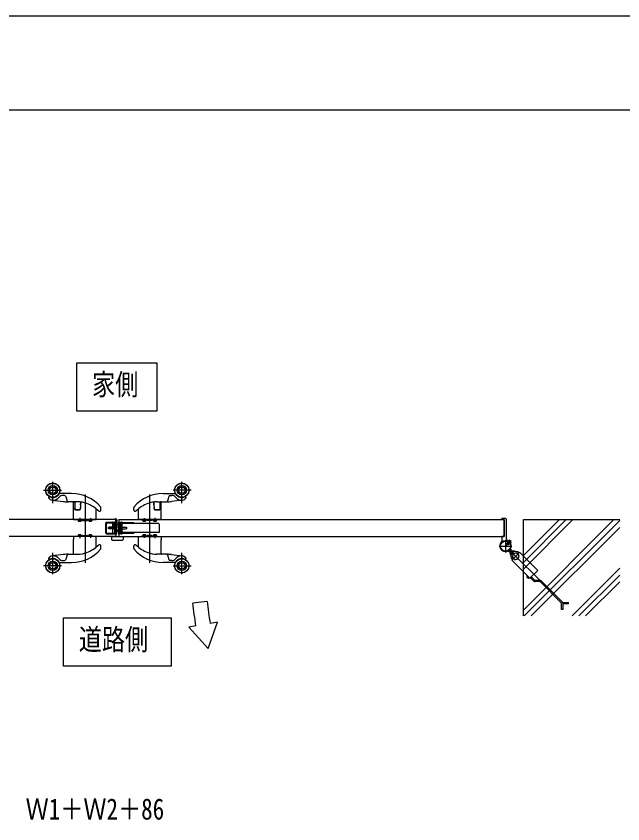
# Model space of a CAD drawing. Units: millimetres, scale not verified. Extents: x -4205 to 4205, y -2970 to 2970.
# Drawn here: x 128 to 1388, y 1293 to 2970 of the extents above; entities that cross this region are included whole.
import ezdxf
from ezdxf.enums import TextEntityAlignment as Align

# ---------------------------------------------------------------- set-up
doc = ezdxf.new("R2010")
doc.units = ezdxf.units.MM
doc.header["$LTSCALE"] = 12
for name, color, linetype in [('0-2_USER1', 3, 'Continuous'), ('0-3_YKK_12', 2, 'Continuous'), ('0-4_YKK_A1', 4, 'Continuous'), ('0-5_YKK_D', 6, 'Continuous'), ('0-6_YKK_ZWAK', 7, 'Continuous')]:
    doc.layers.add(name, color=color, linetype=linetype)
doc.styles.add('ＭＳ ゴシック', font='')
doc.styles.get('ＭＳ ゴシック').set_extended_font_data('MS Gothic')

msp = doc.modelspace()

# ---------------------------------------------------------------- linework, layer by layer
at = {"layer": '0-2_USER1'}
for points in [[(253.7, 2150.26), (253.7, 2250.26), (420.1, 2250.26), (420.1, 2150.26)], [(226.02, 1621.04), (226.02, 1721.04), (450.02, 1721.04), (450.02, 1621.04)]]:
    msp.add_lwpolyline(points, close=True, dxfattribs=at)
at = {"layer": '0-3_YKK_12'}
for p, q in [((338.02, 1908), (338.02, 1925)), ((337.82, 1907.5), (318.3, 1907.5))]:
    msp.add_line(p, q, dxfattribs=at)
at = {"layer": '0-4_YKK_A1'}
for p, q in [((204.02, 1959.12), (204.02, 2003.6)), ((472.02, 1959.12), (472.02, 2003.6)), ((184.72, 1986), (222.32, 1986)), ((243.02, 1979), (218.16, 1979)), ((433.02, 1979), (457.88, 1979)), ((491.32, 1986), (453.72, 1986)), ((202.83, 1965.27), (225.56, 1962.54)), ((228.3, 1975), (224.93, 1975)), ((231.17, 1972.88), (234.09, 1963.41)), ((234.51, 1962), (235.98, 1962)), ((256.02, 1962), (235.98, 1962)), ((271.02, 1977.4), (271.02, 1835.54)), ((405.02, 1977.4), (405.02, 1835.54)), ((420.02, 1962), (440.06, 1962)), ((441.52, 1962), (440.06, 1962)), ((444.87, 1972.88), (441.95, 1963.41)), ((447.74, 1975), (451.11, 1975)), ((473.21, 1965.27), (450.48, 1962.54)), ((247.02, 1948), (247.02, 1961)), ((247.02, 1925), (247.02, 1948)), ((247.02, 1948), (249.52, 1948)), ((249.52, 1960.5), (249.52, 1948)), ((249.52, 1948), (249.52, 1945.3)), ((261.02, 1945.3), (249.52, 1945.3)), ((250.02, 1960), (250.02, 1958.23)), ((250.52, 1945.5), (260.56, 1945.5)), ((261.02, 1945.3), (261.43, 1950.01)), ((261.4, 1949.86), (261.06, 1945.96)), ((261.86, 1955.14), (261.4, 1949.86)), ((262.39, 1961.17), (261.86, 1955.14)), ((261.87, 1954.99), (262.4, 1961.06)), ((262.41, 1961.31), (262.42, 1961.31)), ((294.02, 1925), (294.02, 1946.81)), ((304.02, 1945.26), (304.02, 1949.65)), ((372.02, 1945.26), (372.02, 1949.65)), ((382.02, 1925), (382.02, 1946.81)), ((413.63, 1961.31), (413.62, 1961.31)), ((414.17, 1954.99), (413.64, 1961.06)), ((413.65, 1961.17), (414.18, 1955.14)), ((414.18, 1955.14), (414.64, 1949.86)), ((415.02, 1945.3), (414.61, 1950.01)), ((414.64, 1949.86), (414.98, 1945.96)), ((415.02, 1945.3), (426.52, 1945.3)), ((425.52, 1945.5), (415.48, 1945.5)), ((426.02, 1960), (426.02, 1958.23)), ((426.52, 1960.5), (426.52, 1948)), ((426.52, 1948), (426.52, 1945.3)), ((429.02, 1948), (426.52, 1948)), ((429.02, 1948), (429.02, 1961)), ((429.02, 1925), (429.02, 1948)), ((260.02, 1928.47), (260.02, 1920.43)), ((282.02, 1928.03), (282.02, 1920.43)), ((394.02, 1928.03), (394.02, 1920.43)), ((416.02, 1928.47), (416.02, 1920.43)), ((247.02, 1925), (294.02, 1925)), ((256.52, 1924), (256.62, 1922.88)), ((263.42, 1922.88), (263.52, 1924)), ((266.02, 1925), (266.02, 1923.3)), ((266.32, 1923), (275.72, 1923)), ((276.02, 1923.3), (276.02, 1925)), ((278.22, 1924), (278.22, 1925)), ((285.82, 1924), (278.22, 1924)), ((278.52, 1924), (278.62, 1922.88)), ((285.42, 1922.88), (285.52, 1924)), ((285.82, 1925), (285.82, 1924)), ((314.52, 1896.5), (314.52, 1918.5)), ((314.52, 1918.5), (335.02, 1918.5)), ((315.52, 1919.5), (334.02, 1919.5)), ((315.52, 1896.5), (315.52, 1918.5)), ((328.02, 1919), (328.02, 1896)), ((328.52, 1919.5), (332.52, 1919.5)), ((328.52, 1916.5), (335.02, 1916.5)), ((341.02, 1915), (329.52, 1915)), ((334.02, 1919.5), (332.52, 1919.5)), ((332.52, 1919.5), (334.02, 1919.5)), ((332.52, 1919.5), (332.52, 1895.5)), ((334.02, 1926), (334.02, 1927.5)), ((334.02, 1895.5), (334.02, 1919.5)), ((334.02, 1917.9), (334.02, 1919.5)), ((334.02, 1916.92), (334.02, 1917.9)), ((334.02, 1917.08), (334.02, 1895.5)), ((335.02, 1925), (335.02, 1890)), ((335.02, 1918), (335.02, 1925)), ((335.02, 1896.5), (335.02, 1918.5)), ((335.02, 1895), (335.02, 1916.5)), ((336.22, 1911.5), (336.22, 1903.5)), ((336.52, 1911.5), (336.52, 1903.5)), ((336.52, 1903.5), (336.52, 1911.5)), ((341.02, 1925), (341.02, 1890)), ((341.02, 1920), (342.52, 1920)), ((341.02, 1895), (341.02, 1920)), ((341.32, 1911.5), (341.02, 1911.5)), ((341.32, 1911.5), (341.32, 1903.5)), ((343.32, 1909.5), (341.32, 1911.5)), ((342.52, 1895), (342.52, 1920)), ((345.02, 1918), (342.52, 1918)), ((345.02, 1917), (342.52, 1917)), ((345.02, 1912.5), (344.12, 1912.5)), ((344.12, 1902.5), (344.12, 1912.5)), ((345.02, 1919.9), (345.02, 1895.1)), ((346.02, 1919.9), (345.02, 1919.9)), ((345.02, 1912.5), (345.02, 1917)), ((346.02, 1895.1), (346.02, 1919.9)), ((372.52, 1918), (348.02, 1918)), ((423.42, 1917), (348.02, 1917)), ((372.52, 1917), (372.52, 1918)), ((429.02, 1925), (382.02, 1925)), ((390.22, 1925), (390.22, 1924)), ((390.22, 1924), (397.82, 1924)), ((390.62, 1922.88), (390.52, 1924)), ((397.52, 1924), (397.42, 1922.88)), ((397.82, 1924), (397.82, 1925)), ((400.02, 1923.3), (400.02, 1925)), ((409.72, 1923), (400.32, 1923)), ((410.02, 1925), (410.02, 1923.3)), ((412.62, 1922.88), (412.52, 1924)), ((419.52, 1924), (419.42, 1922.88)), ((1136.02, 1925.8), (1136.02, 1926.5)), ((1140.72, 1925.3), (1136.52, 1925.3)), ((1144.02, 1927.5), (1137.02, 1927.5)), ((1141.02, 1890), (1141.02, 1925)), ((1146.02, 1884.94), (1146.02, 1925.5)), ((1255.76, 1925), (1181.02, 1850.25)), ((1269.91, 1925), (1181.02, 1836.11)), ((1284.05, 1925), (1181.02, 1821.97)), ((1368.9, 1925), (1181.02, 1737.12)), ((1381.02, 1922.98), (1183.04, 1725)), ((260.02, 1894.57), (260.02, 1886.53)), ((282.02, 1894.57), (282.02, 1886.97)), ((314.52, 1896.5), (335.02, 1896.5)), ((315.52, 1895.5), (334.02, 1895.5)), ((320.52, 1905.5), (320.52, 1909.5)), ((335.02, 1909.5), (320.52, 1909.5)), ((335.02, 1909.12), (320.52, 1909.12)), ((335.02, 1905.88), (320.52, 1905.88)), ((335.02, 1905.5), (320.52, 1905.5)), ((332.52, 1895.5), (328.52, 1895.5)), ((331.52, 1910.38), (336.02, 1905.13)), ((332.52, 1895.5), (334.02, 1895.5)), ((332.52, 1895.5), (334.02, 1895.5)), ((334.02, 1911), (335.02, 1911)), ((335.02, 1904), (334.02, 1904)), ((335.02, 1904.7), (335.02, 1910.3)), ((336.22, 1903.5), (335.02, 1904.7)), ((336.02, 1905.13), (339.36, 1901.22)), ((336.52, 1903.5), (336.22, 1903.5)), ((341.32, 1903.5), (341.02, 1903.5)), ((342.52, 1895), (341.02, 1895)), ((343.32, 1905.5), (341.32, 1903.5)), ((348.02, 1909.5), (343.32, 1909.5)), ((343.32, 1909.5), (343.32, 1905.5)), ((343.32, 1909.1), (348.02, 1909.1)), ((343.32, 1905.9), (348.02, 1905.9)), ((348.02, 1905.5), (343.32, 1905.5)), ((344.12, 1902.5), (345.02, 1902.5)), ((345.02, 1895.3), (345.02, 1902.5)), ((345.02, 1895.1), (346.02, 1895.1)), ((348.02, 1909.5), (357.02, 1909.5)), ((348.02, 1909.1), (357.02, 1909.1)), ((348.02, 1905.9), (357.02, 1905.9)), ((348.02, 1905.5), (357.02, 1905.5)), ((425.02, 1898), (348.02, 1898)), ((348.02, 1897), (372.52, 1897)), ((357.02, 1909.5), (357.02, 1905.5)), ((372.52, 1898), (372.52, 1897)), ((394.02, 1894.57), (394.02, 1886.97)), ((416.02, 1894.57), (416.02, 1886.53)), ((1381.02, 1908.83), (1197.19, 1725)), ((335.02, 1890), (-464.98, 1890)), ((247.02, 1890), (247.02, 1887)), ((294.02, 1890), (247.02, 1890)), ((247.02, 1887), (247.02, 1883.5)), ((247.02, 1853.5), (247.02, 1883.5)), ((256.22, 1890), (256.22, 1891)), ((256.22, 1891), (263.82, 1891)), ((256.62, 1892.12), (256.52, 1891)), ((263.52, 1891), (263.42, 1892.12)), ((263.82, 1891), (263.82, 1890)), ((266.02, 1890), (266.02, 1891.7)), ((266.32, 1892), (275.72, 1892)), ((276.02, 1890), (276.02, 1891.7)), ((278.62, 1892.12), (278.52, 1891)), ((285.52, 1891), (285.42, 1892.12)), ((294.02, 1868.19), (294.02, 1890)), ((326.02, 1890), (326.02, 1883.5)), ((326.02, 1890), (350.02, 1890)), ((327.02, 1882.5), (349.02, 1882.5)), ((341.02, 1890), (1141.02, 1890)), ((350.02, 1890), (350.02, 1883.5)), ((382.02, 1890), (429.02, 1890)), ((382.02, 1868.19), (382.02, 1890)), ((390.52, 1891), (390.62, 1892.12)), ((397.42, 1892.12), (397.52, 1891)), ((400.02, 1890), (400.02, 1891.7)), ((409.72, 1892), (400.32, 1892)), ((410.02, 1890), (410.02, 1891.7)), ((412.22, 1891), (412.22, 1890)), ((419.82, 1891), (412.22, 1891)), ((412.52, 1891), (412.62, 1892.12)), ((419.42, 1892.12), (419.52, 1891)), ((419.82, 1890), (419.82, 1891)), ((429.02, 1890), (429.02, 1887)), ((429.02, 1887), (429.02, 1883.5)), ((429.02, 1853.5), (429.02, 1883.5)), ((1136.02, 1889.2), (1136.02, 1880.16)), ((1140.72, 1889.7), (1136.52, 1889.7)), ((1144.02, 1883), (1144.02, 1857)), ((1155.57, 1881.55), (1145.51, 1871.49)), ((1146.49, 1875.3), (1149.91, 1878.71)), ((1146.96, 1874.84), (1150.44, 1878.32)), ((1150.44, 1878.32), (1151.2, 1879.08)), ((304.02, 1865.35), (304.02, 1869.74)), ((372.02, 1865.35), (372.02, 1869.74)), ((1131.02, 1870), (1157.02, 1870)), ((1149.32, 1872.47), (1146.49, 1875.3)), ((1148.86, 1872.94), (1152.34, 1876.42)), ((1152.73, 1875.89), (1149.32, 1872.47)), ((1155.43, 1858.59), (1150.77, 1863.25)), ((1152.34, 1876.42), (1153.1, 1877.18)), ((1156.67, 1860.18), (1153.44, 1863.41)), ((1156.39, 1861.87), (1153.99, 1864.27)), ((1155.69, 1861.16), (1156.39, 1861.87)), ((225.56, 1852.46), (202.83, 1849.73)), ((204.02, 1811.4), (204.02, 1855.88)), ((234.09, 1851.59), (231.17, 1842.12)), ((235.98, 1853), (234.51, 1853)), ((235.98, 1853), (256.02, 1853)), ((440.06, 1853), (420.02, 1853)), ((440.06, 1853), (441.52, 1853)), ((441.95, 1851.59), (444.87, 1842.12)), ((450.48, 1852.46), (473.21, 1849.73)), ((472.02, 1811.4), (472.02, 1855.88)), ((1153.84, 1857.35), (1150.61, 1860.58)), ((1153.84, 1857.35), (1153.84, 1853.76)), ((1155.84, 1853.76), (1155.84, 1857.6)), ((1160.26, 1858.18), (1156.42, 1858.18)), ((1156.67, 1860.18), (1160.26, 1860.18)), ((1159.93, 1854.09), (1157.98, 1846.84)), ((1157.98, 1846.84), (1163.29, 1841.54)), ((1158.52, 1842.07), (1171.95, 1855.5)), ((1158.52, 1855.5), (1221.11, 1792.91)), ((1167.18, 1856.04), (1159.93, 1854.09)), ((1172.48, 1850.73), (1167.18, 1856.04)), ((1170.54, 1843.48), (1172.48, 1850.73)), ((1173.44, 1856.99), (1172.3, 1855.86)), ((222.32, 1829), (184.72, 1829)), ((218.16, 1836), (243.02, 1836)), ((224.93, 1840), (228.3, 1840)), ((457.88, 1836), (433.02, 1836)), ((451.11, 1840), (447.74, 1840)), ((453.72, 1829), (491.32, 1829)), ((1158.16, 1841.72), (1157.03, 1840.58)), ((1163.29, 1841.54), (1170.54, 1843.48)), ((1381.02, 1823.98), (1282.04, 1725)), ((1188.08, 1806.58), (1189.91, 1807.21)), ((1188.5, 1809.12), (1188.23, 1808.66)), ((1189.56, 1808.06), (1188.5, 1809.12)), ((1189.56, 1808.06), (1192.39, 1805.23)), ((1189.91, 1807.21), (1191.16, 1806.83)), ((1190.91, 1803.75), (1191.54, 1805.58)), ((1191.54, 1805.58), (1191.16, 1806.83)), ((1192.39, 1805.23), (1193.45, 1804.17)), ((1193.45, 1804.17), (1192.98, 1803.9)), ((1202.51, 1797.37), (1195.64, 1804.24)), ((1204.17, 1799.38), (1197.48, 1806.08)), ((1215.16, 1796.19), (1205.34, 1796.19)), ((1215.41, 1798.79), (1205.59, 1798.79)), ((1259.84, 1752.34), (1216.57, 1795.61)), ((1261.85, 1754), (1218.24, 1797.62)), ((1381.02, 1809.84), (1296.18, 1725)), ((1381.02, 1795.7), (1310.32, 1725)), ((524.5, 1755.04), (494.67, 1751.86)), ((1260.43, 1738.69), (1260.43, 1750.93)), ((1262.67, 1752.83), (1274.57, 1752.83)), ((1263.03, 1751.18), (1263.03, 1738.69)), ((1274.57, 1750.23), (1263.03, 1750.23)), ((1274.57, 1750.23), (1274.57, 1752.83)), ((1263.03, 1738.69), (1260.43, 1738.69)), ((526.85, 1657.12), (545.72, 1712.06)), ((545.72, 1712.06), (530.94, 1709.46)), ((500.97, 1704.17), (486.63, 1701.64)), ((526.85, 1657.12), (486.63, 1701.64))]:
    msp.add_line(p, q, dxfattribs=at)
for points in [[(250.02, 1958.23), (250.02, 1948.8), (250.02, 1946)], [(426.02, 1958.23), (426.02, 1948.8), (426.02, 1946)], [(335.02, 1925), (-464.98, 1925), (-464.98, 1890)], [(263.82, 1925), (263.82, 1924), (256.22, 1924), (256.22, 1925)], [(335.02, 1916.5), (335.02, 1918), (328.52, 1918), (328.52, 1916.5)], [(329.02, 1914.5), (329.02, 1913.3), (331.52, 1910.38)], [(336.52, 1925), (336.52, 1895), (335.02, 1895)], [(336.52, 1911.5), (336.22, 1911.5), (335.02, 1910.3)], [(341.02, 1925), (1141.02, 1925), (1141.02, 1890)], [(347.02, 1895.1), (348.02, 1895.1), (348.02, 1919.9), (347.02, 1919.9), (346.02, 1919.9)], [(346.02, 1895.1), (347.02, 1895.1), (347.02, 1919.9)], [(412.22, 1925), (412.22, 1924), (419.82, 1924), (419.82, 1925)], [(425.02, 1915.4), (425.02, 1899.6), (425.02, 1898)], [(1181.02, 1725), (1181.02, 1925), (1381.02, 1925)], [(345.02, 1895.3), (343.82, 1895.3), (342.52, 1895.3)], [(278.22, 1890), (278.22, 1891), (285.82, 1891), (285.82, 1890)], [(397.82, 1890), (397.82, 1891), (390.22, 1891), (390.22, 1890)], [(1150.74, 1879.55), (1149.68, 1880.61), (1150.94, 1881.33)], [(1149.91, 1878.71), (1150.74, 1879.55), (1153.57, 1876.72), (1152.73, 1875.89)], [(1152.33, 1881.28), (1151.62, 1879.23), (1152, 1877.98)], [(1155.3, 1878.31), (1153.25, 1877.6), (1152, 1877.98)], [(1153.57, 1876.72), (1154.63, 1875.66), (1155.35, 1876.92)], [(1152.86, 1858.33), (1152.15, 1857.63), (1149.75, 1860.03)], [(1210.91, 1819.51), (1181.02, 1849.4), (1173.44, 1856.99)], [(1157.03, 1840.58), (1181.02, 1816.6), (1194.51, 1803.11), (1210.91, 1819.51)]]:
    msp.add_lwpolyline(points, dxfattribs=at)
for centre, radius in [((204.02, 1986), 15), ((204.02, 1986), 14.7), ((204.02, 1986), 9.71), ((472.02, 1986), 15), ((472.02, 1986), 14.7), ((472.02, 1986), 9.71), ((204.02, 1986), 6.62), ((472.02, 1986), 6.62), ((1144.02, 1870), 11.5), ((1144.02, 1870), 10.35), ((204.02, 1829), 15), ((204.02, 1829), 14.7), ((204.02, 1829), 9.71), ((204.02, 1829), 6.62), ((472.02, 1829), 15), ((472.02, 1829), 14.7), ((472.02, 1829), 9.71), ((472.02, 1829), 6.62)]:
    msp.add_circle(centre, radius, dxfattribs=at)
for centre, radius, start, end in [((218.16, 1977.5), 1.5, 90.00099, 148.99194), ((243.02, 1899), 80, 41.1281, 89.99959), ((433.02, 1899), 80, 90.00041, 138.8719), ((457.88, 1977.5), 1.5, 31.00806, 89.99901), ((196.45, 1971.34), 1.5, 62.67786, 207.00257), ((204.02, 1975.2), 10, 207.00257, 263.14008), ((204.02, 1986), 15, 242.67786, 328.99194), ((204.02, 1986), 15, 261.17985, 278.82015), ((204.02, 1975.2), 10, 263.14008, 270), ((204.02, 1982.4), 17.2, 270, 320.22969), ((224.93, 1965), 10, 90, 140.22969), ((234.51, 2037), 75, 263.14008, 270), ((228.3, 1972), 3, 17.10292, 90), ((236, 1964), 2, 197.10292, 210), ((236, 1964), 2, 210, 270), ((248.02, 1961), 1, 90, 180), ((248.02, 1960.5), 1.5, 0, 90), ((247.02, 1960), 3, 0, 41.81031), ((256.02, 1912), 50, 68.13628, 89.99998), ((264.38, 1961), 2, 163.07655, 175), ((420.02, 1912), 50, 90.00002, 111.86372), ((411.66, 1961), 2, 5, 16.92345), ((429.02, 1960), 3, 138.18969, 180), ((428.02, 1960.5), 1.5, 90, 180), ((428.02, 1961), 1, 0, 90), ((440.04, 1964), 2, 270, 330), ((441.52, 2037), 75, 270, 276.85992), ((440.04, 1964), 2, 330, 342.89708), ((447.74, 1972), 3, 90, 162.89708), ((451.11, 1965), 10, 39.77031, 90), ((472.02, 1982.4), 17.2, 219.77031, 270), ((472.02, 1986), 15, 211.00806, 297.32214), ((472.02, 1986), 15, 261.17985, 278.82015), ((472.02, 1975.2), 10, 270, 276.85992), ((472.02, 1975.2), 10, 276.85992, 332.99743), ((479.59, 1971.34), 1.5, 332.99743, 117.32214), ((250.52, 1946), 0.5, 180, 270), ((260.56, 1946), 0.5, 270, 355), ((262.9, 1961.02), 0.5, 82.01427, 175), ((244.85, 1884.16), 80, 47.40829, 68.13629), ((293.02, 1946.81), 1, 0, 38.17852), ((301.02, 1945.25), 3, 227.26797, 0.1403), ((301.02, 1949.65), 3, 0, 41.1286), ((375.02, 1949.65), 3, 138.8714, 180), ((375.02, 1945.25), 3, 179.8597, 312.73203), ((431.19, 1884.16), 80, 111.86371, 132.59171), ((383.02, 1946.81), 1, 141.82148, 180), ((413.14, 1961.02), 0.5, 5, 97.98573), ((415.48, 1946), 0.5, 185, 270), ((425.52, 1946), 0.5, 270, 0), ((257.91, 1922.99), 1.3, 185, 254.11915), ((260.02, 1930.4), 9, 254.11915, 285.88085), ((262.13, 1922.99), 1.3, 285.88085, 355), ((266.32, 1923.3), 0.3, 180, 270), ((275.72, 1923.3), 0.3, 270, 0), ((279.91, 1922.99), 1.3, 185, 254.11915), ((282.02, 1930.4), 9, 254.11915, 285.88085), ((284.13, 1922.99), 1.3, 285.88085, 355), ((315.52, 1918.5), 1, 90, 180), ((328.52, 1919), 0.5, 90, 180), ((329.52, 1914.5), 0.5, 90, 180), ((334.02, 1925), 2.5, 0, 90), ((334.02, 1925), 1, 0, 90), ((391.91, 1922.99), 1.3, 185, 254.11915), ((394.02, 1930.4), 9, 254.11915, 285.88085), ((396.13, 1922.99), 1.3, 285.88085, 355), ((400.32, 1923.3), 0.3, 180, 270), ((409.72, 1923.3), 0.3, 270, 0), ((413.91, 1922.99), 1.3, 185, 254.11915), ((416.02, 1930.4), 9, 254.11915, 285.88085), ((418.13, 1922.99), 1.3, 285.88085, 355), ((423.42, 1915.4), 1.6, 0, 90), ((1137.02, 1926.5), 1, 90, 180), ((1136.52, 1925.8), 0.5, 180, 270), ((1140.72, 1925), 0.3, 360, 90), ((1144.02, 1925.5), 2, 360, 90), ((315.52, 1896.5), 1, 180, 270), ((328.52, 1896), 0.5, 180, 270), ((342.02, 1903.5), 3.5, 220.57456, 253.39845), ((257.91, 1892.01), 1.3, 105.88085, 175), ((260.02, 1884.6), 9, 74.11915, 105.88085), ((262.13, 1892.01), 1.3, 5, 74.11915), ((266.32, 1891.7), 0.3, 90, 180), ((275.72, 1891.7), 0.3, 0, 90), ((279.91, 1892.01), 1.3, 105.88085, 175), ((282.02, 1884.6), 9, 74.11915, 105.88085), ((284.13, 1892.01), 1.3, 5, 74.11915), ((327.02, 1883.5), 1, 180, 270), ((349.02, 1883.5), 1, 270, 360), ((391.91, 1892.01), 1.3, 105.88085, 175), ((394.02, 1884.6), 9, 74.11915, 105.88085), ((396.13, 1892.01), 1.3, 5, 74.11915), ((400.32, 1891.7), 0.3, 90, 180), ((409.72, 1891.7), 0.3, 0, 90), ((413.91, 1892.01), 1.3, 105.88085, 175), ((416.02, 1884.6), 9, 74.11915, 105.88085), ((418.13, 1892.01), 1.3, 5, 74.11915), ((1144.02, 1870), 11.5, 141.98772, 64.89722), ((1131.02, 1880.16), 5, 321.98772, 360), ((1136.52, 1889.2), 0.5, 90, 180), ((1140.72, 1890), 0.3, 270, 360), ((1151.02, 1884.94), 5, 180.00002, 244.89722), ((1151.59, 1880.21), 1.3, 59.0353, 120), ((1147.63, 1873.61), 9, 30.9647, 59.0353), ((1154.23, 1877.57), 1.3, 330, 30.9647), ((243.02, 1916), 80, 270.00041, 318.8719), ((244.85, 1930.84), 80, 291.86371, 312.59171), ((293.02, 1868.19), 1, 321.82148, 0), ((301.02, 1869.75), 3, 359.8597, 132.73203), ((301.02, 1865.35), 3, 318.8714, 0), ((375.02, 1869.75), 3, 47.26797, 180.1403), ((375.02, 1865.35), 3, 180, 221.1286), ((433.02, 1916), 80, 221.1281, 269.99959), ((431.19, 1930.84), 80, 227.40829, 248.13629), ((383.02, 1868.19), 1, 180, 218.17852), ((196.45, 1843.66), 1.5, 152.99743, 297.32214), ((204.02, 1839.8), 10, 96.85992, 152.99743), ((204.02, 1839.8), 10, 90, 96.85992), ((204.02, 1832.6), 17.2, 39.77031, 90), ((234.51, 1778), 75, 90, 96.85992), ((236, 1851), 2, 150, 162.89708), ((236, 1851), 2, 90, 150), ((246.22, 1854), 1, 270, 323.55544), ((248.02, 1853.5), 1, 180, 185.39634), ((256.02, 1903), 50, 270.00002, 291.86372), ((420.02, 1903), 50, 248.13628, 269.99998), ((428.02, 1853.5), 1, 354.60366, 0), ((429.82, 1854), 1, 216.44456, 270), ((440.04, 1851), 2, 30, 90), ((441.52, 1778), 75, 83.14008, 90), ((440.04, 1851), 2, 17.10292, 30), ((472.02, 1832.6), 17.2, 90, 140.22969), ((472.02, 1839.8), 10, 83.14008, 90), ((472.02, 1839.8), 10, 27.00257, 83.14008), ((479.59, 1843.66), 1.5, 242.67786, 27.00257), ((1158.84, 1853.76), 5, 180, 225.40999), ((1165.23, 1848.79), 10, 45, 225), ((1154.44, 1857.6), 1.4, 0, 45), ((1156.42, 1859.58), 1.4, 225, 270), ((1158.84, 1853.76), 3, 180, 200.54093), ((1165.23, 1848.79), 6.5, 174.54354, 5.45646), ((1165.23, 1848.79), 6.5, 5.45646, 174.54354), ((1160.26, 1855.18), 5, 44.59001, 90), ((1160.26, 1855.18), 3, 69.45907, 90), ((204.02, 1829), 15, 31.00806, 117.32214), ((204.02, 1829), 15, 81.17985, 98.82015), ((218.16, 1837.5), 1.5, 211.00806, 269.99901), ((224.93, 1850), 10, 219.77031, 270), ((228.3, 1843), 3, 270, 342.89708), ((447.74, 1843), 3, 197.10292, 270), ((451.11, 1850), 10, 270, 320.22969), ((457.88, 1837.5), 1.5, 270.00099, 328.99194), ((472.02, 1829), 15, 62.67786, 148.99194), ((472.02, 1829), 15, 81.17985, 98.82015), ((1190.22, 1807.51), 2.3, 150, 188.11591), ((1192.1, 1807.77), 4.2, 188.11591, 261.88409), ((1191.83, 1805.89), 2.3, 261.88409, 300), ((1205.34, 1800.19), 4, 225, 270), ((1205.59, 1800.79), 2, 225, 270), ((1215.16, 1794.19), 2, 45, 90), ((1215.41, 1794.79), 4, 45, 90), ((-7500.12, 672.28), 8067.36, 7.34884, 7.69047), ((1194, 1826.36), 673.28, 186.08068, 189.99886), ((1258.43, 1750.93), 2, 0, 45), ((1259.03, 1751.18), 4, 0, 45)]:
    msp.add_arc(centre, radius, start, end, dxfattribs=at)
at = {"layer": '0-6_YKK_ZWAK'}
msp.add_line((3895.02, 2775), (-3904.98, 2775), dxfattribs=at)
msp.add_lwpolyline([(-4205, -2970), (4205, -2970), (4205, 2970), (-4205, 2970)], close=True, dxfattribs=at)

# ---------------------------------------------------------------- texts
at = {"layer": '0-2_USER1', "style": 'ＭＳ ゴシック', "width": 0.8}
for s, p in [('家側', (285.7, 2170.26)), ('道路側', (258.02, 1641.04))]:
    msp.add_text(s, height=43.99, dxfattribs=at).set_placement(p, align=Align.BOTTOM_LEFT)
at = {"layer": '0-5_YKK_D', "style": 'ＭＳ ゴシック', "width": 0.8}
msp.add_text('Ｗ1＋Ｗ2＋86', height=43.99, dxfattribs=at).set_placement((147.62, 1289.09), align=Align.BOTTOM_LEFT)

doc.saveas('drawing.dxf')
